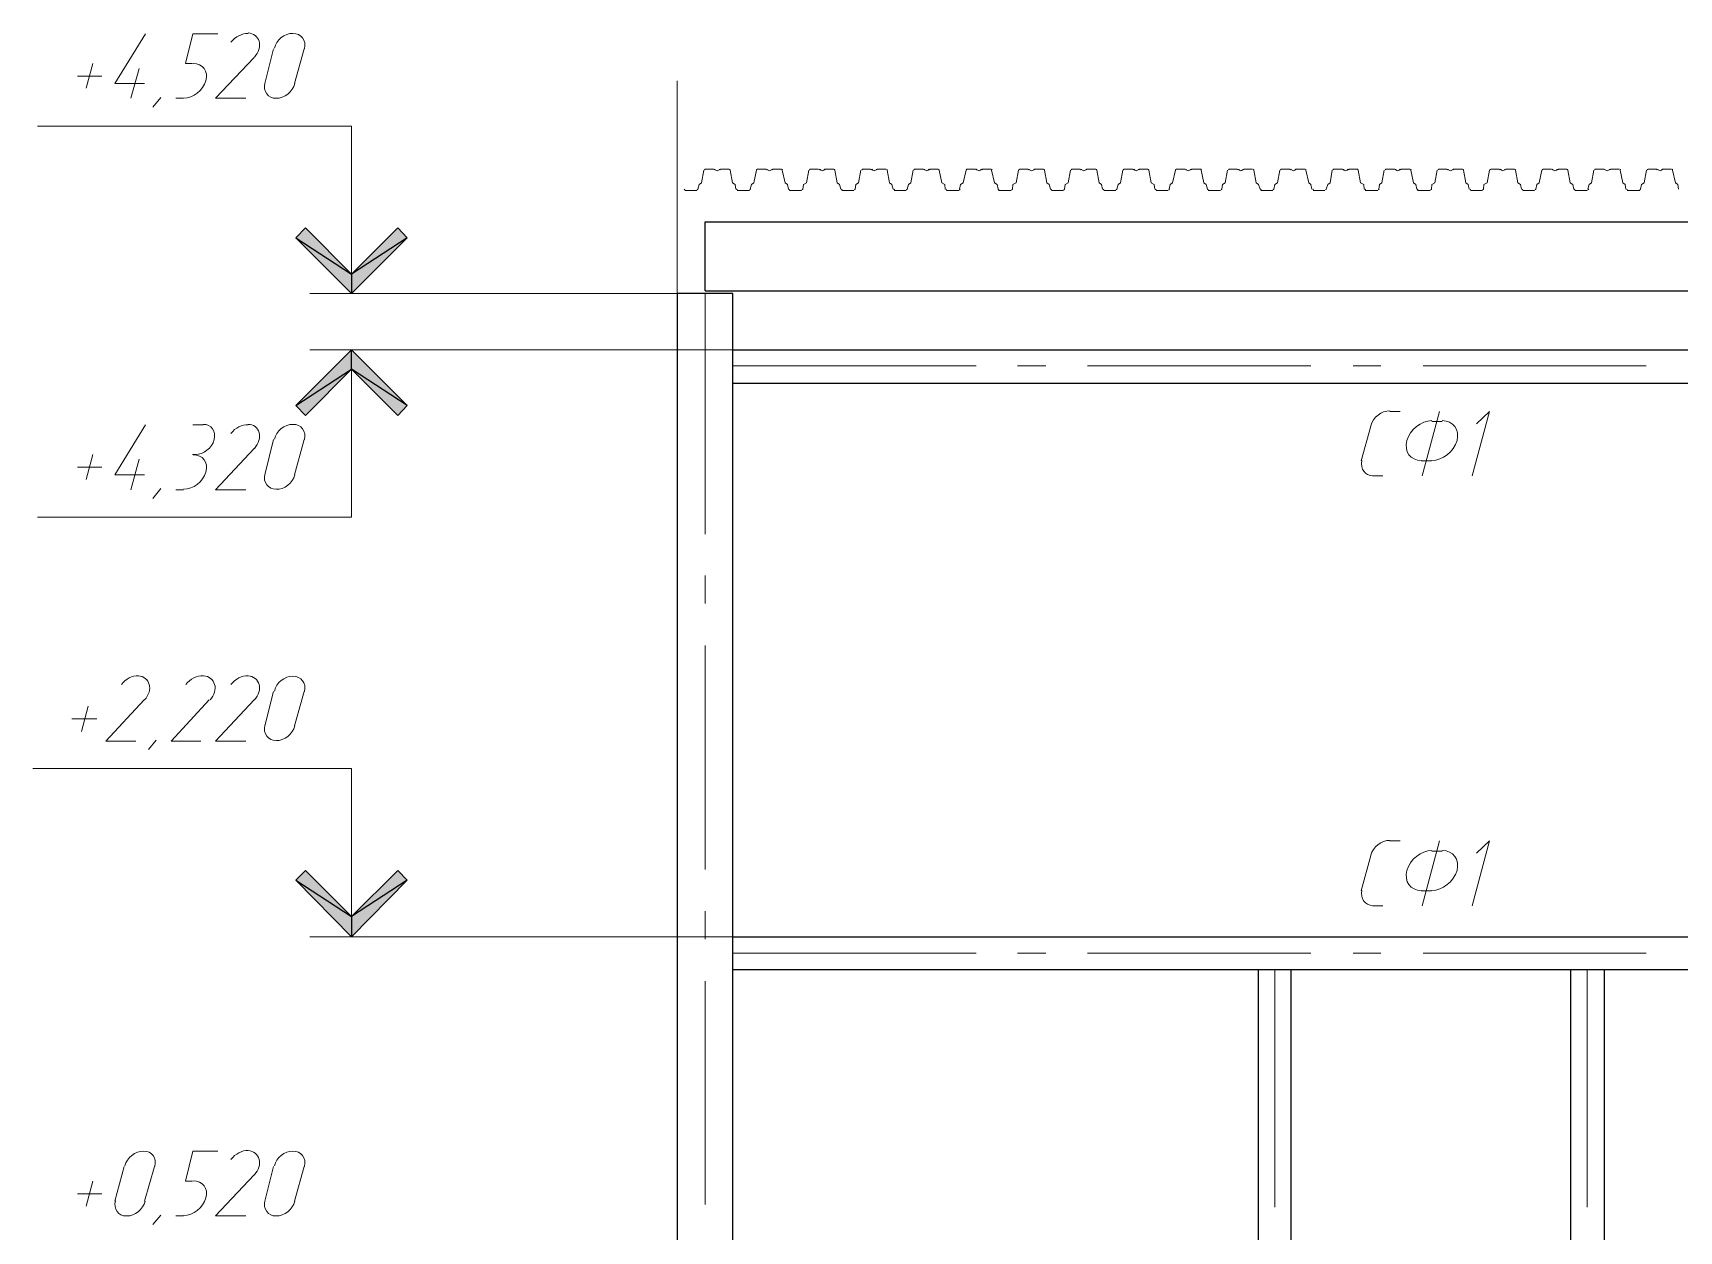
# Model space of a CAD drawing. Header units: millimetres. Extents: x -678 to 5260, y -935 to 3264.
# Drawn here: x 3194 to 3783, y 550 to 979 of the extents above; entities that cross this region are included whole.
import ezdxf

# ---------------------------------------------------------------- set-up
doc = ezdxf.new("R2010")
doc.units = ezdxf.units.MM
doc.header["$MEASUREMENT"] = 0
doc.layers.get('0').update_dxf_attribs({"linetype": 'CONTINUOUS'})

msp = doc.modelspace()

# ---------------------------------------------------------------- hatches: boundary and pattern name
at = {"true_color": 0x000007}
h = msp.add_hatch(color=7, dxfattribs=at)
h.paths.add_polyline_path([(3307.6645, 885.36961), (3287.74748, 905.28662), (3307.6645, 892.34056)])
h.paths.add_polyline_path([(3287.74748, 905.28662), (3307.6645, 892.34056), (3291.23296, 908.93807)])
h = msp.add_hatch(color=7, dxfattribs=at)
h.paths.add_polyline_path([(3307.6645, 885.36961), (3327.58151, 905.28662), (3307.6645, 892.34056)])
h.paths.add_polyline_path([(3327.58151, 905.28662), (3307.6645, 892.34056), (3324.26201, 908.93807)])
h = msp.add_hatch(color=7, dxfattribs=at)
h.paths.add_polyline_path([(3307.6645, 865.28662), (3287.74748, 845.36961), (3307.6645, 858.31567)])
h.paths.add_polyline_path([(3287.74748, 845.36961), (3307.6645, 858.31567), (3291.23296, 841.71816)])
h = msp.add_hatch(color=7, dxfattribs=at)
h.paths.add_polyline_path([(3307.6645, 865.28662), (3327.58151, 845.36961), (3307.6645, 858.31567)])
h.paths.add_polyline_path([(3327.58151, 845.36961), (3307.6645, 858.31567), (3324.26201, 841.71816)])
h = msp.add_hatch(color=7, dxfattribs=at)
h.paths.add_polyline_path([(3307.6645, 655.16214), (3287.74748, 675.4111), (3307.6645, 662.46504)])
h.paths.add_polyline_path([(3287.74748, 675.4111), (3307.6645, 662.46504), (3291.23296, 678.89658)])
h = msp.add_hatch(color=7, dxfattribs=at)
h.paths.add_polyline_path([(3307.6645, 655.16214), (3327.58151, 675.4111), (3307.6645, 662.46504)])
h.paths.add_polyline_path([(3327.58151, 675.4111), (3307.6645, 662.46504), (3324.26201, 678.89658)])

# ---------------------------------------------------------------- linework, layer by layer
at = {"color": 7, "linetype": 'Continuous', "lineweight": 9, "true_color": 0x000007}
for points in [[(3233.6396, 960.55633), (3223.01719, 960.55633), (3233.97155, 978.31567)], [(3259.86367, 978.31567), (3250.90101, 978.31567), (3248.24541, 967.69326), (3250.73503, 967.69326)], [(3279.78068, 973.00446), (3276.62715, 960.55633), (3276.62715, 960.55633)], [(3287.24956, 960.55633), (3290.73503, 973.00446), (3290.73503, 973.00446)], [(3212.72674, 958.89658), (3215.05039, 967.69326), (3215.05039, 967.69326)], [(3269.82217, 955.24513), (3259.03379, 955.24513), (3272.80972, 969.85094)], [(3209.57321, 963.21193), (3218.36989, 963.21193), (3218.36989, 963.21193)], [(3228.66035, 955.24513), (3231.6479, 965.86753), (3231.6479, 965.86753)], [(3424.34499, 961.55218), (3424.34499, 802.38206), (3424.34499, 802.38206)], [(3239.44873, 955.57708), (3236.62715, 952.0916), (3236.62715, 952.0916)], [(3247.58151, 955.24513), (3244.75993, 955.24513), (3244.75993, 955.24513)], [(3307.6645, 945.28662), (3195.29935, 945.28662), (3195.29935, 945.28662)], [(3307.6645, 885.36961), (3307.6645, 945.28662), (3307.6645, 945.28662)], [(3433.80557, 929.51899), (3432.9757, 925.03766), (3432.14582, 924.37376)], [(3434.3035, 929.85094), (3437.45703, 929.85094), (3437.45703, 929.85094)], [(3439.78068, 929.85094), (3442.76823, 929.85094), (3442.76823, 929.85094)], [(3443.26615, 929.51899), (3444.09603, 925.03766), (3445.09188, 924.37376)], [(3452.72674, 929.51899), (3451.73089, 925.03766), (3450.90101, 924.37376)], [(3452.89271, 929.85094), (3456.21221, 929.85094), (3456.21221, 929.85094)], [(3458.53586, 929.85094), (3461.68939, 929.85094), (3461.68939, 929.85094)], [(3461.85537, 929.51899), (3463.01719, 925.03766), (3463.84707, 924.37376)], [(3471.48192, 929.51899), (3470.65205, 925.03766), (3469.49022, 924.37376)], [(3471.81387, 929.85094), (3474.80142, 929.85094), (3474.80142, 929.85094)], [(3477.12508, 929.85094), (3480.44458, 929.85094), (3480.44458, 929.85094)], [(3480.77653, 929.51899), (3481.6064, 925.03766), (3482.43628, 924.37376)], [(3490.07113, 929.51899), (3489.24126, 925.03766), (3488.24541, 924.37376)], [(3490.56906, 929.85094), (3493.55661, 929.85094), (3493.55661, 929.85094)], [(3495.88026, 929.85094), (3499.03379, 929.85094), (3499.03379, 929.85094)], [(3499.53172, 929.51899), (3500.36159, 925.03766), (3501.19147, 924.37376)], [(3508.82632, 929.51899), (3507.99645, 925.03766), (3507.16657, 924.37376)], [(3509.32425, 929.85094), (3512.47777, 929.85094), (3512.47777, 929.85094)], [(3514.80142, 929.85094), (3517.78898, 929.85094), (3517.78898, 929.85094)], [(3518.12093, 929.51899), (3519.11678, 925.03766), (3520.11263, 924.37376)], [(3527.74748, 929.51899), (3526.75163, 925.03766), (3525.75578, 924.37376)], [(3527.91346, 929.85094), (3531.06698, 929.85094), (3531.06698, 929.85094)], [(3533.55661, 929.85094), (3536.71014, 929.85094), (3536.71014, 929.85094)], [(3536.87611, 929.51899), (3537.87196, 925.03766), (3538.86781, 924.37376)], [(3546.50267, 929.51899), (3545.67279, 925.03766), (3544.51097, 924.37376)], [(3546.83462, 929.85094), (3549.82217, 929.85094), (3549.82217, 929.85094)], [(3552.14582, 929.85094), (3555.29935, 929.85094), (3555.29935, 929.85094)], [(3555.79728, 929.51899), (3556.62715, 925.03766), (3557.45703, 924.37376)], [(3565.09188, 929.51899), (3564.26201, 925.03766), (3563.26615, 924.37376)], [(3565.58981, 929.85094), (3568.57736, 929.85094), (3568.57736, 929.85094)], [(3570.90101, 929.85094), (3574.05454, 929.85094), (3574.05454, 929.85094)], [(3574.55246, 929.51899), (3575.38234, 925.03766), (3576.21221, 924.37376)], [(3583.84707, 929.51899), (3583.01719, 925.03766), (3582.18732, 924.37376)], [(3584.17902, 929.85094), (3587.49852, 929.85094), (3587.49852, 929.85094)], [(3589.82217, 929.85094), (3592.80972, 929.85094), (3592.80972, 929.85094)], [(3593.14167, 929.51899), (3593.97155, 925.03766), (3595.13337, 924.37376)], [(3602.76823, 929.51899), (3601.6064, 925.03766), (3600.77653, 924.37376)], [(3602.9342, 929.85094), (3606.08773, 929.85094), (3606.08773, 929.85094)], [(3608.41138, 929.85094), (3611.73089, 929.85094), (3611.73089, 929.85094)], [(3611.89686, 929.51899), (3612.89271, 925.03766), (3613.72259, 924.37376)], [(3621.35744, 929.51899), (3620.52757, 925.03766), (3619.53172, 924.37376)], [(3621.85537, 929.85094), (3624.84292, 929.85094), (3624.84292, 929.85094)], [(3627.16657, 929.85094), (3630.3201, 929.85094), (3630.3201, 929.85094)], [(3630.81802, 929.51899), (3631.6479, 925.03766), (3632.47777, 924.37376)], [(3640.11263, 929.51899), (3639.28275, 925.03766), (3638.2869, 924.37376)], [(3640.61055, 929.85094), (3643.59811, 929.85094), (3643.59811, 929.85094)], [(3645.92176, 929.85094), (3649.07528, 929.85094), (3649.07528, 929.85094)], [(3649.40723, 929.51899), (3650.40308, 925.03766), (3651.23296, 924.37376)], [(3658.86781, 929.51899), (3658.03794, 925.03766), (3657.20806, 924.37376)], [(3659.19976, 929.85094), (3662.51927, 929.85094), (3662.51927, 929.85094)], [(3664.84292, 929.85094), (3667.83047, 929.85094), (3667.83047, 929.85094)], [(3668.16242, 929.51899), (3668.9923, 925.03766), (3670.15412, 924.37376)], [(3677.45703, 929.51899), (3676.62715, 925.03766), (3675.79728, 924.37376)], [(3677.95495, 929.85094), (3681.10848, 929.85094), (3681.10848, 929.85094)], [(3683.43213, 929.85094), (3686.58566, 929.85094), (3686.58566, 929.85094)], [(3686.91761, 929.51899), (3687.91346, 925.03766), (3688.74333, 924.37376)], [(3696.37819, 929.51899), (3695.54831, 925.03766), (3694.55246, 924.37376)], [(3696.87611, 929.85094), (3699.86367, 929.85094), (3699.86367, 929.85094)], [(3702.18732, 929.85094), (3705.34084, 929.85094), (3705.34084, 929.85094)], [(3705.83877, 929.51899), (3706.66864, 925.03766), (3707.49852, 924.37376)], [(3715.13337, 929.51899), (3714.3035, 925.03766), (3713.14167, 924.37376)], [(3715.6313, 929.85094), (3718.45288, 929.85094), (3718.45288, 929.85094)], [(3720.9425, 929.85094), (3724.09603, 929.85094), (3724.09603, 929.85094)], [(3724.42798, 929.51899), (3725.25786, 925.03766), (3726.25371, 924.37376)], [(3733.88856, 929.51899), (3732.89271, 925.03766), (3732.06284, 924.37376)], [(3734.22051, 929.85094), (3737.37404, 929.85094), (3737.37404, 929.85094)], [(3739.69769, 929.85094), (3742.68524, 929.85094), (3742.68524, 929.85094)], [(3743.18317, 929.51899), (3744.01304, 925.03766), (3745.00889, 924.37376)], [(3752.47777, 929.51899), (3751.6479, 925.03766), (3750.81802, 924.37376)], [(3752.9757, 929.85094), (3756.12923, 929.85094), (3756.12923, 929.85094)], [(3758.45288, 929.85094), (3761.6064, 929.85094), (3761.6064, 929.85094)], [(3761.93835, 929.51899), (3762.9342, 925.03766), (3763.76408, 924.37376)], [(3771.39893, 929.51899), (3770.56906, 925.03766), (3769.57321, 924.37376)], [(3771.89686, 929.85094), (3774.88441, 929.85094), (3774.88441, 929.85094)], [(3777.20806, 929.85094), (3780.36159, 929.85094), (3780.36159, 929.85094)], [(3780.69354, 929.51899), (3781.68939, 925.03766), (3782.51927, 924.37376)], [(3431.31595, 922.21608), (3427.00059, 922.21608), (3427.00059, 922.21608)], [(3432.14582, 924.37376), (3431.6479, 922.71401), (3431.6479, 922.71401)], [(3445.09188, 924.37376), (3445.25786, 922.71401), (3445.25786, 922.71401)], [(3445.75578, 922.21608), (3450.23711, 922.21608), (3450.23711, 922.21608)], [(3450.90101, 924.37376), (3450.40308, 922.71401), (3450.40308, 922.71401)], [(3463.84707, 924.37376), (3464.17902, 922.71401), (3464.17902, 922.71401)], [(3464.51097, 922.21608), (3468.82632, 922.21608), (3468.82632, 922.21608)], [(3469.49022, 924.37376), (3469.32425, 922.71401), (3469.32425, 922.71401)], [(3482.43628, 924.37376), (3482.9342, 922.71401), (3482.9342, 922.71401)], [(3483.26615, 922.21608), (3487.58151, 922.21608), (3487.58151, 922.21608)], [(3488.24541, 924.37376), (3488.07943, 922.71401), (3488.07943, 922.71401)], [(3501.19147, 924.37376), (3501.68939, 922.71401), (3501.68939, 922.71401)], [(3502.02134, 922.21608), (3506.33669, 922.21608), (3506.33669, 922.21608)], [(3507.16657, 924.37376), (3506.66864, 922.71401), (3506.66864, 922.71401)], [(3520.11263, 924.37376), (3520.2786, 922.71401), (3520.2786, 922.71401)], [(3520.77653, 922.21608), (3525.25786, 922.21608), (3525.25786, 922.21608)], [(3525.75578, 924.37376), (3525.42383, 922.71401), (3525.42383, 922.71401)], [(3538.86781, 924.37376), (3539.19976, 922.71401), (3539.19976, 922.71401)], [(3539.36574, 922.21608), (3543.84707, 922.21608), (3543.84707, 922.21608)], [(3544.51097, 924.37376), (3544.34499, 922.71401), (3544.34499, 922.71401)], [(3557.45703, 924.37376), (3557.95495, 922.71401), (3557.95495, 922.71401)], [(3558.2869, 922.21608), (3562.60225, 922.21608), (3562.60225, 922.21608)], [(3563.26615, 924.37376), (3562.9342, 922.71401), (3562.9342, 922.71401)], [(3576.21221, 924.37376), (3576.54416, 922.71401), (3576.54416, 922.71401)], [(3577.04209, 922.21608), (3581.35744, 922.21608), (3581.35744, 922.21608)], [(3582.18732, 924.37376), (3581.68939, 922.71401), (3581.68939, 922.71401)], [(3595.13337, 924.37376), (3595.29935, 922.71401), (3595.29935, 922.71401)], [(3595.79728, 922.21608), (3600.11263, 922.21608), (3600.11263, 922.21608)], [(3600.77653, 924.37376), (3600.44458, 922.71401), (3600.44458, 922.71401)], [(3613.72259, 924.37376), (3614.22051, 922.71401), (3614.22051, 922.71401)], [(3614.38649, 922.21608), (3618.86781, 922.21608), (3618.86781, 922.21608)], [(3619.53172, 924.37376), (3619.36574, 922.71401), (3619.36574, 922.71401)], [(3632.47777, 924.37376), (3632.9757, 922.71401), (3632.9757, 922.71401)], [(3633.30765, 922.21608), (3637.623, 922.21608), (3637.623, 922.21608)], [(3638.2869, 924.37376), (3637.95495, 922.71401), (3637.95495, 922.71401)], [(3651.23296, 924.37376), (3651.56491, 922.71401), (3651.56491, 922.71401)], [(3652.06284, 922.21608), (3656.21221, 922.21608), (3656.21221, 922.21608)], [(3657.20806, 924.37376), (3656.71014, 922.71401), (3656.71014, 922.71401)], [(3670.15412, 924.37376), (3670.3201, 922.71401), (3670.3201, 922.71401)], [(3670.65205, 922.21608), (3675.13337, 922.21608), (3675.13337, 922.21608)], [(3675.79728, 924.37376), (3675.46533, 922.71401), (3675.46533, 922.71401)], [(3688.74333, 924.37376), (3689.07528, 922.71401), (3689.07528, 922.71401)], [(3689.40723, 922.21608), (3693.88856, 922.21608), (3693.88856, 922.21608)], [(3694.55246, 924.37376), (3694.38649, 922.71401), (3694.38649, 922.71401)], [(3707.49852, 924.37376), (3707.83047, 922.71401), (3707.83047, 922.71401)], [(3708.3284, 922.21608), (3712.64375, 922.21608), (3712.64375, 922.21608)], [(3713.14167, 924.37376), (3712.9757, 922.71401), (3712.9757, 922.71401)], [(3726.25371, 924.37376), (3726.58566, 922.71401), (3726.58566, 922.71401)], [(3727.08358, 922.21608), (3731.23296, 922.21608), (3731.23296, 922.21608)], [(3732.06284, 924.37376), (3731.73089, 922.71401), (3731.73089, 922.71401)], [(3745.00889, 924.37376), (3745.34084, 922.71401), (3745.34084, 922.71401)], [(3745.67279, 922.21608), (3750.15412, 922.21608), (3750.15412, 922.21608)], [(3750.81802, 924.37376), (3750.3201, 922.71401), (3750.3201, 922.71401)], [(3763.76408, 924.37376), (3763.93006, 922.71401), (3763.93006, 922.71401)], [(3764.42798, 922.21608), (3768.90931, 922.21608), (3768.90931, 922.21608)], [(3769.57321, 924.37376), (3769.24126, 922.71401), (3769.24126, 922.71401)], [(3782.51927, 924.37376), (3782.85122, 922.71401), (3782.85122, 922.71401)], [(3424.34499, 885.36961), (3292.72674, 885.36961), (3292.72674, 885.36961)], [(3434.3035, 799.22853), (3434.3035, 885.36961), (3434.3035, 885.36961)], [(3444.26201, 865.28662), (3292.72674, 865.28662), (3292.72674, 865.28662)], [(3307.6645, 865.28662), (3307.6645, 805.36961), (3307.6645, 805.36961)], [(3444.26201, 859.47749), (3531.39893, 859.47749), (3531.39893, 859.47749)], [(3546.17072, 859.47749), (3556.2952, 859.47749), (3556.2952, 859.47749)], [(3571.23296, 859.47749), (3651.23296, 859.47749), (3651.23296, 859.47749)], [(3666.33669, 859.47749), (3676.2952, 859.47749), (3676.2952, 859.47749)], [(3691.39893, 859.47749), (3771.23296, 859.47749), (3771.23296, 859.47749)], [(3679.44873, 843.21193), (3683.10018, 843.21193), (3683.10018, 843.21193)], [(3691.06698, 820.14139), (3697.20806, 843.21193), (3697.20806, 843.21193)], [(3710.48607, 838.7306), (3715.13337, 843.21193), (3708.9923, 820.14139)], [(3233.6396, 820.47334), (3223.01719, 820.47334), (3233.97155, 838.39865)], [(3254.55246, 838.39865), (3250.90101, 838.39865), (3250.90101, 838.39865)], [(3669.15827, 825.4526), (3672.64375, 837.90073), (3672.64375, 837.90073)], [(3698.20391, 839.56048), (3694.55246, 839.56048), (3694.55246, 839.56048)], [(3279.78068, 833.08745), (3276.62715, 820.47334), (3276.62715, 820.47334)], [(3287.24956, 820.47334), (3290.73503, 833.08745), (3290.73503, 833.08745)], [(3212.72674, 818.81359), (3215.05039, 827.77625), (3215.05039, 827.77625)], [(3228.66035, 815.16214), (3231.6479, 826.1165), (3231.6479, 826.1165)], [(3251.73089, 827.77625), (3250.73503, 827.77625), (3250.73503, 827.77625)], [(3269.82217, 815.16214), (3259.03379, 815.16214), (3272.80972, 829.93392)], [(3690.73503, 825.4526), (3694.38649, 825.4526), (3694.38649, 825.4526)], [(3209.57321, 823.29492), (3218.36989, 823.29492), (3218.36989, 823.29492)], [(3673.30765, 820.14139), (3676.9591, 820.14139), (3676.9591, 820.14139)], [(3239.44873, 815.66006), (3236.62715, 812.00861), (3236.62715, 812.00861)], [(3247.58151, 815.16214), (3244.75993, 815.16214), (3244.75993, 815.16214)], [(3307.6645, 805.36961), (3195.29935, 805.36961), (3195.29935, 805.36961)], [(3424.34499, 787.61027), (3424.34499, 777.65177), (3424.34499, 777.65177)], [(3434.3035, 774.49824), (3434.3035, 784.45675), (3434.3035, 784.45675)], [(3424.34499, 762.54803), (3424.34499, 562.54803), (3424.34499, 562.54803)], [(3434.3035, 679.22853), (3434.3035, 759.3945), (3434.3035, 759.3945)], [(3279.78068, 742.96297), (3276.62715, 730.68081), (3276.62715, 730.68081)], [(3287.24956, 730.68081), (3290.73503, 742.96297), (3290.73503, 742.96297)], [(3211.06698, 728.68911), (3213.39064, 737.65177), (3213.39064, 737.65177)], [(3230.48607, 725.20363), (3219.69769, 725.20363), (3233.47362, 739.97542)], [(3253.72259, 725.20363), (3243.10018, 725.20363), (3256.71014, 739.97542)], [(3269.82217, 725.20363), (3259.03379, 725.20363), (3272.80972, 739.97542)], [(3207.58151, 733.17044), (3216.54416, 733.17044), (3216.54416, 733.17044)], [(3237.78898, 725.53558), (3234.9674, 722.21608), (3234.9674, 722.21608)], [(3307.6645, 715.4111), (3193.6396, 715.4111), (3193.6396, 715.4111)], [(3307.6645, 655.16214), (3307.6645, 715.4111), (3307.6645, 715.4111)], [(3669.15827, 671.59367), (3672.64375, 684.20778), (3672.64375, 684.20778)], [(3679.44873, 689.51899), (3683.10018, 689.51899), (3683.10018, 689.51899)], [(3691.06698, 666.28247), (3697.20806, 689.51899), (3697.20806, 689.51899)], [(3698.20391, 685.86753), (3694.55246, 685.86753), (3694.55246, 685.86753)], [(3710.48607, 685.03766), (3715.13337, 689.51899), (3708.9923, 666.28247)], [(3673.30765, 666.28247), (3676.9591, 666.28247), (3676.9591, 666.28247)], [(3690.73503, 671.59367), (3694.38649, 671.59367), (3694.38649, 671.59367)], [(3434.3035, 654.33226), (3434.3035, 664.29077), (3434.3035, 664.29077)], [(3444.26201, 655.16214), (3292.72674, 655.16214), (3292.72674, 655.16214)], [(3444.26201, 649.35301), (3531.39893, 649.35301), (3531.39893, 649.35301)], [(3546.17072, 649.35301), (3556.2952, 649.35301), (3556.2952, 649.35301)], [(3571.23296, 649.35301), (3651.23296, 649.35301), (3651.23296, 649.35301)], [(3666.33669, 649.35301), (3676.2952, 649.35301), (3676.2952, 649.35301)], [(3691.39893, 649.35301), (3771.23296, 649.35301), (3771.23296, 649.35301)], [(3638.2869, 558.39865), (3638.2869, 643.37791), (3638.2869, 643.37791)], [(3750.15412, 558.39865), (3750.15412, 643.37791), (3750.15412, 643.37791)], [(3434.3035, 559.3945), (3434.3035, 639.22853), (3434.3035, 639.22853)], [(3259.86367, 578.48164), (3250.90101, 578.48164), (3248.24541, 567.69326), (3250.73503, 567.69326)], [(3226.33669, 573.00446), (3223.01719, 560.55633), (3223.01719, 560.55633)], [(3233.6396, 560.55633), (3237.12508, 573.00446), (3237.12508, 573.00446)], [(3279.78068, 573.00446), (3276.62715, 560.55633), (3276.62715, 560.55633)], [(3287.24956, 560.55633), (3290.73503, 573.00446), (3290.73503, 573.00446)], [(3212.72674, 558.7306), (3215.05039, 567.69326), (3215.05039, 567.69326)], [(3269.82217, 555.24513), (3259.03379, 555.24513), (3272.80972, 570.01691)], [(3209.57321, 563.21193), (3218.36989, 563.21193), (3218.36989, 563.21193)], [(3239.44873, 555.57708), (3236.62715, 552.25758), (3236.62715, 552.25758)], [(3247.58151, 555.24513), (3244.75993, 555.24513), (3244.75993, 555.24513)]]:
    msp.add_lwpolyline(points, dxfattribs=at)
at = {"color": 7, "linetype": 'Continuous', "lineweight": -2, "true_color": 0x000007}
for points in [[(3287.74748, 905.28662), (3307.6645, 892.34056), (3291.23296, 908.93807)], [(3327.58151, 905.28662), (3307.6645, 892.34056), (3324.26201, 908.93807)], [(3307.6645, 885.36961), (3287.74748, 905.28662), (3307.6645, 892.34056)], [(3307.6645, 885.36961), (3327.58151, 905.28662), (3307.6645, 892.34056)], [(3307.6645, 865.28662), (3287.74748, 845.36961), (3307.6645, 858.31567)], [(3307.6645, 865.28662), (3327.58151, 845.36961), (3307.6645, 858.31567)], [(3287.74748, 845.36961), (3307.6645, 858.31567), (3291.23296, 841.71816)], [(3327.58151, 845.36961), (3307.6645, 858.31567), (3324.26201, 841.71816)], [(3287.74748, 675.4111), (3307.6645, 662.46504), (3291.23296, 678.89658)], [(3327.58151, 675.4111), (3307.6645, 662.46504), (3324.26201, 678.89658)], [(3307.6645, 655.16214), (3287.74748, 675.4111), (3307.6645, 662.46504)], [(3307.6645, 655.16214), (3327.58151, 675.4111), (3307.6645, 662.46504)]]:
    msp.add_lwpolyline(points, close=True, dxfattribs=at)
at = {"color": 7, "linetype": 'Continuous', "lineweight": 25, "true_color": 0x000007}
for points in [[(3434.3035, 886.36546), (3434.3035, 911.09575), (3906.33669, 911.09575), (3906.33669, 886.36546)], [(3434.3035, 886.36546), (3906.33669, 886.36546), (3906.33669, 886.36546)]]:
    msp.add_lwpolyline(points, dxfattribs=at)
for points in [[(3424.34499, 433.4194), (3444.26201, 433.4194), (3444.26201, 885.36961), (3424.34499, 885.36961)], [(3444.26201, 865.28662), (3898.20391, 865.28662), (3898.20391, 853.17044), (3444.26201, 853.17044)], [(3444.26201, 655.16214), (3898.20391, 655.16214), (3898.20391, 643.37791), (3444.26201, 643.37791)], [(3632.3118, 433.4194), (3644.09603, 433.4194), (3644.09603, 643.37791), (3632.3118, 643.37791)], [(3744.17902, 433.4194), (3756.2952, 433.4194), (3756.2952, 643.37791), (3744.17902, 643.37791)]]:
    msp.add_lwpolyline(points, close=True, dxfattribs=at)
at = {"color": 7, "linetype": 'Continuous', "lineweight": 9, "true_color": 0x000007}
for points in [[(3270.65205, 978.48164), (3268.49437, 978.48164), (3266.17072, 977.31982), (3264.51097, 975.32811)], [(3286.75163, 978.48164), (3283.76408, 978.64762), (3280.77653, 976.15799), (3280.11263, 973.17044)], [(3290.90101, 973.00446), (3291.56491, 975.99201), (3289.73918, 978.48164), (3286.75163, 978.48164)], [(3276.62715, 960.72231), (3275.96325, 957.73475), (3277.78898, 955.24513), (3280.77653, 955.24513)], [(3280.77653, 955.24513), (3283.59811, 955.24513), (3286.75163, 957.56878), (3287.41553, 960.55633)], [(3434.3035, 929.85094), (3434.3035, 929.85094), (3434.13752, 929.85094), (3434.13752, 929.68496)], [(3437.78898, 929.68496), (3437.78898, 929.85094), (3437.623, 929.85094), (3437.623, 929.85094)], [(3439.94665, 929.85094), (3439.78068, 929.85094), (3439.6147, 929.85094), (3439.6147, 929.68496)], [(3443.26615, 929.68496), (3443.10018, 929.85094), (3443.10018, 929.85094), (3442.9342, 929.85094)], [(3453.05869, 929.85094), (3452.89271, 929.85094), (3452.72674, 929.85094), (3452.72674, 929.68496)], [(3456.54416, 929.68496), (3456.54416, 929.85094), (3456.37819, 929.85094), (3456.21221, 929.85094)], [(3458.53586, 929.85094), (3458.53586, 929.85094), (3458.36989, 929.85094), (3458.36989, 929.68496)], [(3462.02134, 929.68496), (3462.02134, 929.85094), (3461.85537, 929.85094), (3461.85537, 929.85094)], [(3471.97985, 929.85094), (3471.81387, 929.85094), (3471.6479, 929.85094), (3471.6479, 929.68496)], [(3475.29935, 929.68496), (3475.13337, 929.85094), (3475.13337, 929.85094), (3474.9674, 929.85094)], [(3477.29105, 929.85094), (3477.12508, 929.85094), (3477.12508, 929.85094), (3476.9591, 929.68496)], [(3480.77653, 929.68496), (3480.77653, 929.85094), (3480.61055, 929.85094), (3480.44458, 929.85094)], [(3490.73503, 929.85094), (3490.56906, 929.85094), (3490.40308, 929.85094), (3490.40308, 929.68496)], [(3493.88856, 929.68496), (3493.88856, 929.85094), (3493.72259, 929.85094), (3493.72259, 929.85094)], [(3496.04624, 929.85094), (3495.88026, 929.85094), (3495.71429, 929.85094), (3495.71429, 929.68496)], [(3499.53172, 929.68496), (3499.53172, 929.85094), (3499.36574, 929.85094), (3499.19976, 929.85094)], [(3509.32425, 929.85094), (3509.15827, 929.85094), (3509.15827, 929.85094), (3508.9923, 929.68496)], [(3512.80972, 929.68496), (3512.80972, 929.85094), (3512.64375, 929.85094), (3512.47777, 929.85094)], [(3514.9674, 929.85094), (3514.80142, 929.85094), (3514.63545, 929.85094), (3514.63545, 929.68496)], [(3518.12093, 929.68496), (3518.12093, 929.85094), (3517.95495, 929.85094), (3517.78898, 929.85094)], [(3528.07943, 929.85094), (3527.91346, 929.85094), (3527.74748, 929.85094), (3527.74748, 929.68496)], [(3531.56491, 929.68496), (3531.39893, 929.85094), (3531.39893, 929.85094), (3531.23296, 929.85094)], [(3533.55661, 929.85094), (3533.55661, 929.85094), (3533.39064, 929.85094), (3533.39064, 929.68496)], [(3537.04209, 929.68496), (3537.04209, 929.85094), (3536.87611, 929.85094), (3536.71014, 929.85094)], [(3547.00059, 929.85094), (3546.83462, 929.85094), (3546.66864, 929.85094), (3546.66864, 929.68496)], [(3550.15412, 929.68496), (3550.15412, 929.85094), (3549.98815, 929.85094), (3549.98815, 929.85094)], [(3552.3118, 929.85094), (3552.14582, 929.85094), (3551.97985, 929.85094), (3551.97985, 929.68496)], [(3555.79728, 929.68496), (3555.79728, 929.85094), (3555.6313, 929.85094), (3555.46533, 929.85094)], [(3565.58981, 929.85094), (3565.58981, 929.85094), (3565.42383, 929.85094), (3565.42383, 929.68496)], [(3568.90931, 929.68496), (3568.90931, 929.85094), (3568.74333, 929.85094), (3568.57736, 929.85094)], [(3570.90101, 929.85094), (3570.90101, 929.85094), (3570.73503, 929.85094), (3570.73503, 929.68496)], [(3574.55246, 929.68496), (3574.38649, 929.85094), (3574.38649, 929.85094), (3574.22051, 929.85094)], [(3584.34499, 929.85094), (3584.17902, 929.85094), (3584.01304, 929.85094), (3584.01304, 929.68496)], [(3587.83047, 929.68496), (3587.83047, 929.85094), (3587.6645, 929.85094), (3587.49852, 929.85094)], [(3589.82217, 929.85094), (3589.82217, 929.85094), (3589.6562, 929.85094), (3589.6562, 929.68496)], [(3593.14167, 929.68496), (3593.14167, 929.85094), (3592.9757, 929.85094), (3592.80972, 929.85094)], [(3603.10018, 929.85094), (3602.9342, 929.85094), (3602.76823, 929.85094), (3602.76823, 929.68496)], [(3606.58566, 929.68496), (3606.41968, 929.85094), (3606.41968, 929.85094), (3606.25371, 929.85094)], [(3608.57736, 929.85094), (3608.41138, 929.85094), (3608.41138, 929.85094), (3608.24541, 929.68496)], [(3612.06284, 929.68496), (3612.06284, 929.85094), (3611.89686, 929.85094), (3611.73089, 929.85094)], [(3622.02134, 929.85094), (3621.85537, 929.85094), (3621.68939, 929.85094), (3621.68939, 929.68496)], [(3625.17487, 929.68496), (3625.17487, 929.85094), (3625.00889, 929.85094), (3625.00889, 929.85094)], [(3627.33254, 929.85094), (3627.16657, 929.85094), (3627.00059, 929.85094), (3627.00059, 929.68496)], [(3630.81802, 929.68496), (3630.81802, 929.85094), (3630.65205, 929.85094), (3630.48607, 929.85094)], [(3640.61055, 929.85094), (3640.44458, 929.85094), (3640.44458, 929.85094), (3640.2786, 929.68496)], [(3643.93006, 929.68496), (3643.93006, 929.85094), (3643.76408, 929.85094), (3643.59811, 929.85094)], [(3645.92176, 929.85094), (3645.92176, 929.85094), (3645.75578, 929.85094), (3645.75578, 929.68496)], [(3649.40723, 929.68496), (3649.40723, 929.85094), (3649.24126, 929.85094), (3649.24126, 929.85094)], [(3659.36574, 929.85094), (3659.19976, 929.85094), (3659.03379, 929.85094), (3659.03379, 929.68496)], [(3662.85122, 929.68496), (3662.85122, 929.85094), (3662.68524, 929.85094), (3662.51927, 929.85094)], [(3664.84292, 929.85094), (3664.84292, 929.85094), (3664.67694, 929.85094), (3664.67694, 929.68496)], [(3668.16242, 929.68496), (3668.16242, 929.85094), (3667.99645, 929.85094), (3667.83047, 929.85094)], [(3678.12093, 929.85094), (3677.95495, 929.85094), (3677.78898, 929.85094), (3677.78898, 929.68496)], [(3681.6064, 929.68496), (3681.44043, 929.85094), (3681.44043, 929.85094), (3681.27445, 929.85094)], [(3683.59811, 929.85094), (3683.43213, 929.85094), (3683.43213, 929.85094), (3683.26615, 929.68496)], [(3687.08358, 929.68496), (3687.08358, 929.85094), (3686.91761, 929.85094), (3686.75163, 929.85094)], [(3697.04209, 929.85094), (3696.87611, 929.85094), (3696.71014, 929.85094), (3696.71014, 929.68496)], [(3700.19562, 929.68496), (3700.19562, 929.85094), (3700.02964, 929.85094), (3699.86367, 929.85094)], [(3702.35329, 929.85094), (3702.18732, 929.85094), (3702.02134, 929.85094), (3702.02134, 929.68496)], [(3705.83877, 929.68496), (3705.67279, 929.85094), (3705.67279, 929.85094), (3705.50682, 929.85094)], [(3715.6313, 929.85094), (3715.46533, 929.85094), (3715.29935, 929.85094), (3715.29935, 929.68496)], [(3718.9508, 929.68496), (3718.78483, 929.85094), (3718.78483, 929.85094), (3718.61885, 929.85094)], [(3720.9425, 929.85094), (3720.77653, 929.85094), (3720.77653, 929.85094), (3720.61055, 929.68496)], [(3724.42798, 929.68496), (3724.42798, 929.85094), (3724.26201, 929.85094), (3724.09603, 929.85094)], [(3734.38649, 929.85094), (3734.22051, 929.85094), (3734.05454, 929.85094), (3734.05454, 929.68496)], [(3737.87196, 929.68496), (3737.70599, 929.85094), (3737.70599, 929.85094), (3737.54001, 929.85094)], [(3739.86367, 929.85094), (3739.69769, 929.85094), (3739.69769, 929.85094), (3739.53172, 929.68496)], [(3743.18317, 929.68496), (3743.18317, 929.85094), (3743.01719, 929.85094), (3742.85122, 929.85094)], [(3752.9757, 929.85094), (3752.9757, 929.85094), (3752.80972, 929.85094), (3752.80972, 929.68496)], [(3756.46118, 929.68496), (3756.46118, 929.85094), (3756.2952, 929.85094), (3756.2952, 929.85094)], [(3758.61885, 929.85094), (3758.45288, 929.85094), (3758.2869, 929.85094), (3758.2869, 929.68496)], [(3762.10433, 929.68496), (3762.10433, 929.85094), (3761.93835, 929.85094), (3761.77238, 929.85094)], [(3771.89686, 929.85094), (3771.73089, 929.85094), (3771.73089, 929.85094), (3771.56491, 929.68496)], [(3775.21636, 929.68496), (3775.21636, 929.85094), (3775.05039, 929.85094), (3774.88441, 929.85094)], [(3777.20806, 929.85094), (3777.20806, 929.85094), (3777.04209, 929.85094), (3777.04209, 929.68496)], [(3780.69354, 929.68496), (3780.69354, 929.85094), (3780.52757, 929.85094), (3780.52757, 929.85094)], [(3426.83462, 922.71401), (3426.83462, 922.54803), (3427.00059, 922.54803), (3427.16657, 922.54803)], [(3431.48192, 922.54803), (3431.48192, 922.54803), (3431.6479, 922.54803), (3431.6479, 922.71401)], [(3445.58981, 922.71401), (3445.58981, 922.54803), (3445.75578, 922.54803), (3445.92176, 922.54803)], [(3450.23711, 922.54803), (3450.40308, 922.54803), (3450.56906, 922.54803), (3450.56906, 922.71401)], [(3464.17902, 922.71401), (3464.34499, 922.54803), (3464.34499, 922.54803), (3464.51097, 922.54803)], [(3468.9923, 922.54803), (3469.15827, 922.54803), (3469.32425, 922.54803), (3469.32425, 922.71401)], [(3483.10018, 922.71401), (3483.10018, 922.54803), (3483.26615, 922.54803), (3483.43213, 922.54803)], [(3487.74748, 922.54803), (3487.91346, 922.54803), (3487.91346, 922.54803), (3488.07943, 922.71401)], [(3501.85537, 922.71401), (3501.85537, 922.54803), (3502.02134, 922.54803), (3502.18732, 922.54803)], [(3506.33669, 922.54803), (3506.50267, 922.54803), (3506.66864, 922.54803), (3506.66864, 922.71401)], [(3520.61055, 922.71401), (3520.61055, 922.54803), (3520.61055, 922.54803), (3520.77653, 922.54803)], [(3525.25786, 922.54803), (3525.42383, 922.54803), (3525.58981, 922.54803), (3525.58981, 922.71401)], [(3539.19976, 922.71401), (3539.19976, 922.54803), (3539.36574, 922.54803), (3539.53172, 922.54803)], [(3544.01304, 922.54803), (3544.17902, 922.54803), (3544.34499, 922.54803), (3544.34499, 922.71401)], [(3558.12093, 922.71401), (3558.12093, 922.54803), (3558.2869, 922.54803), (3558.45288, 922.54803)], [(3562.76823, 922.54803), (3562.76823, 922.54803), (3562.9342, 922.54803), (3562.9342, 922.71401)], [(3576.87611, 922.71401), (3576.87611, 922.54803), (3577.04209, 922.54803), (3577.20806, 922.54803)], [(3581.35744, 922.54803), (3581.52342, 922.54803), (3581.68939, 922.54803), (3581.68939, 922.71401)], [(3595.46533, 922.71401), (3595.6313, 922.54803), (3595.6313, 922.54803), (3595.79728, 922.54803)], [(3600.2786, 922.54803), (3600.44458, 922.54803), (3600.61055, 922.54803), (3600.61055, 922.71401)], [(3614.22051, 922.71401), (3614.22051, 922.54803), (3614.38649, 922.54803), (3614.55246, 922.54803)], [(3619.03379, 922.54803), (3619.19976, 922.54803), (3619.19976, 922.54803), (3619.36574, 922.71401)], [(3633.14167, 922.71401), (3633.14167, 922.54803), (3633.30765, 922.54803), (3633.47362, 922.54803)], [(3637.623, 922.54803), (3637.78898, 922.54803), (3637.95495, 922.54803), (3637.95495, 922.71401)], [(3651.89686, 922.71401), (3651.89686, 922.54803), (3652.06284, 922.54803), (3652.06284, 922.54803)], [(3656.37819, 922.54803), (3656.54416, 922.54803), (3656.71014, 922.54803), (3656.71014, 922.71401)], [(3670.48607, 922.71401), (3670.48607, 922.54803), (3670.65205, 922.54803), (3670.81802, 922.54803)], [(3675.29935, 922.54803), (3675.46533, 922.54803), (3675.6313, 922.54803), (3675.6313, 922.71401)], [(3689.24126, 922.71401), (3689.24126, 922.54803), (3689.40723, 922.54803), (3689.57321, 922.54803)], [(3694.05454, 922.54803), (3694.22051, 922.54803), (3694.22051, 922.54803), (3694.38649, 922.71401)], [(3708.16242, 922.71401), (3708.16242, 922.54803), (3708.3284, 922.54803), (3708.49437, 922.54803)], [(3712.64375, 922.54803), (3712.80972, 922.54803), (3712.9757, 922.54803), (3712.9757, 922.71401)], [(3726.75163, 922.71401), (3726.91761, 922.54803), (3726.91761, 922.54803), (3727.08358, 922.54803)], [(3731.39893, 922.54803), (3731.56491, 922.54803), (3731.73089, 922.54803), (3731.73089, 922.71401)], [(3745.50682, 922.71401), (3745.50682, 922.54803), (3745.67279, 922.54803), (3745.83877, 922.54803)], [(3750.3201, 922.54803), (3750.48607, 922.54803), (3750.65205, 922.54803), (3750.65205, 922.71401)], [(3764.26201, 922.71401), (3764.26201, 922.54803), (3764.42798, 922.54803), (3764.59396, 922.54803)], [(3768.90931, 922.54803), (3769.07528, 922.54803), (3769.24126, 922.54803), (3769.24126, 922.71401)], [(3679.44873, 843.37791), (3676.46118, 843.54388), (3673.47362, 841.05426), (3672.64375, 838.0667)], [(3270.65205, 838.39865), (3268.49437, 838.56463), (3266.17072, 837.4028), (3264.51097, 835.24513)], [(3286.75163, 838.56463), (3283.76408, 838.56463), (3280.77653, 836.24098), (3280.11263, 833.25343)], [(3290.90101, 833.08745), (3291.56491, 836.075), (3289.73918, 838.56463), (3286.75163, 838.56463)], [(3669.49022, 825.61857), (3668.82632, 822.63102), (3670.48607, 820.14139), (3673.47362, 820.14139)], [(3276.62715, 820.63932), (3275.96325, 817.81774), (3277.78898, 815.32811), (3280.77653, 815.32811)], [(3280.77653, 815.32811), (3283.59811, 815.16214), (3286.75163, 817.65177), (3287.41553, 820.47334)], [(3231.48192, 748.60612), (3229.15827, 748.7721), (3226.83462, 747.4443), (3225.34084, 745.4526)], [(3254.55246, 748.60612), (3252.39479, 748.7721), (3249.90516, 747.4443), (3248.41138, 745.4526)], [(3270.65205, 748.60612), (3268.49437, 748.7721), (3266.17072, 747.4443), (3264.51097, 745.4526)], [(3286.75163, 748.44015), (3283.76408, 748.44015), (3280.77653, 746.1165), (3280.11263, 743.12894)], [(3290.90101, 742.96297), (3291.56491, 745.95052), (3289.73918, 748.44015), (3286.75163, 748.44015)], [(3276.62715, 730.84679), (3275.96325, 727.85923), (3277.78898, 725.36961), (3280.77653, 725.36961)], [(3280.77653, 725.36961), (3283.59811, 725.36961), (3286.75163, 727.69326), (3287.41553, 730.68081)], [(3679.44873, 689.68496), (3676.46118, 689.68496), (3673.47362, 687.36131), (3672.64375, 684.37376)], [(3669.49022, 671.75965), (3668.82632, 668.7721), (3670.48607, 666.44845), (3673.47362, 666.28247)], [(3233.30765, 578.48164), (3230.3201, 578.48164), (3227.33254, 576.15799), (3226.50267, 573.17044)], [(3237.29105, 573.00446), (3237.95495, 575.99201), (3236.2952, 578.48164), (3233.30765, 578.48164)], [(3270.65205, 578.64762), (3268.49437, 578.81359), (3266.17072, 577.48579), (3264.51097, 575.49409)], [(3286.75163, 578.48164), (3283.76408, 578.48164), (3280.77653, 576.15799), (3280.11263, 573.17044)], [(3290.90101, 573.00446), (3291.56491, 575.99201), (3289.73918, 578.48164), (3286.75163, 578.48164)], [(3223.18317, 560.72231), (3222.35329, 557.73475), (3224.17902, 555.24513), (3227.16657, 555.24513)], [(3227.16657, 555.24513), (3230.15412, 555.24513), (3233.14167, 557.56878), (3233.80557, 560.55633)], [(3276.62715, 560.72231), (3275.96325, 557.73475), (3277.78898, 555.24513), (3280.77653, 555.24513)], [(3280.77653, 555.24513), (3283.59811, 555.24513), (3286.75163, 557.56878), (3287.41553, 560.55633)]]:
    msp.add_open_spline(points, degree=3, dxfattribs=at)
for points in [[(3272.9757, 970.01691), (3274.46947, 971.67666), (3275.13337, 973.83434), (3274.63545, 975.66006), (3274.63545, 975.66006), (3274.13752, 977.31982), (3272.64375, 978.48164), (3270.65205, 978.64762)], [(3247.58151, 955.24513), (3251.06698, 955.24513), (3254.55246, 958.0667), (3255.54831, 961.55218), (3255.54831, 961.55218), (3256.54416, 964.87168), (3254.38649, 967.69326), (3251.06698, 967.69326)], [(3437.78898, 929.85094), (3437.95495, 929.51899), (3438.2869, 929.35301), (3438.61885, 929.35301), (3438.61885, 929.35301), (3438.9508, 929.35301), (3439.28275, 929.51899), (3439.44873, 929.85094)], [(3456.54416, 929.85094), (3456.71014, 929.51899), (3457.04209, 929.35301), (3457.37404, 929.35301), (3457.37404, 929.35301), (3457.70599, 929.35301), (3458.03794, 929.51899), (3458.20391, 929.85094)], [(3475.46533, 929.85094), (3475.6313, 929.51899), (3475.79728, 929.35301), (3476.2952, 929.35301), (3476.2952, 929.35301), (3476.62715, 929.35301), (3476.9591, 929.51899), (3477.12508, 929.85094)], [(3494.05454, 929.85094), (3494.22051, 929.51899), (3494.55246, 929.35301), (3494.88441, 929.35301), (3494.88441, 929.35301), (3495.21636, 929.35301), (3495.54831, 929.51899), (3495.71429, 929.85094)], [(3512.80972, 929.85094), (3512.9757, 929.51899), (3513.30765, 929.35301), (3513.6396, 929.35301), (3513.6396, 929.35301), (3513.97155, 929.35301), (3514.3035, 929.51899), (3514.46947, 929.85094)], [(3531.39893, 929.85094), (3531.56491, 929.51899), (3531.89686, 929.35301), (3532.39479, 929.35301), (3532.39479, 929.35301), (3532.72674, 929.35301), (3533.05869, 929.51899), (3533.22466, 929.85094)], [(3550.3201, 929.85094), (3550.48607, 929.51899), (3550.81802, 929.35301), (3551.14997, 929.35301), (3551.14997, 929.35301), (3551.6479, 929.35301), (3551.97985, 929.51899), (3552.14582, 929.85094)], [(3569.07528, 929.85094), (3569.24126, 929.51899), (3569.57321, 929.35301), (3569.90516, 929.35301), (3569.90516, 929.35301), (3570.23711, 929.35301), (3570.56906, 929.51899), (3570.73503, 929.85094)], [(3587.83047, 929.85094), (3587.99645, 929.51899), (3588.3284, 929.35301), (3588.66035, 929.35301), (3588.66035, 929.35301), (3588.9923, 929.35301), (3589.32425, 929.51899), (3589.49022, 929.85094)], [(3606.41968, 929.85094), (3606.58566, 929.51899), (3606.91761, 929.35301), (3607.24956, 929.35301), (3607.24956, 929.35301), (3607.58151, 929.35301), (3607.91346, 929.51899), (3608.07943, 929.85094)], [(3625.34084, 929.85094), (3625.50682, 929.51899), (3625.83877, 929.35301), (3626.17072, 929.35301), (3626.17072, 929.35301), (3626.50267, 929.35301), (3626.83462, 929.51899), (3627.00059, 929.85094)], [(3644.09603, 929.85094), (3644.26201, 929.51899), (3644.59396, 929.35301), (3644.92591, 929.35301), (3644.92591, 929.35301), (3645.25786, 929.35301), (3645.58981, 929.51899), (3645.75578, 929.85094)], [(3662.85122, 929.85094), (3663.01719, 929.51899), (3663.18317, 929.35301), (3663.68109, 929.35301), (3663.68109, 929.35301), (3664.01304, 929.35301), (3664.34499, 929.51899), (3664.51097, 929.85094)], [(3681.44043, 929.85094), (3681.6064, 929.51899), (3681.93835, 929.35301), (3682.2703, 929.35301), (3682.2703, 929.35301), (3682.60225, 929.35301), (3682.9342, 929.51899), (3683.10018, 929.85094)], [(3700.36159, 929.85094), (3700.52757, 929.51899), (3700.85952, 929.35301), (3701.19147, 929.35301), (3701.19147, 929.35301), (3701.52342, 929.35301), (3701.85537, 929.51899), (3702.02134, 929.85094)], [(3719.11678, 929.85094), (3719.28275, 929.51899), (3719.6147, 929.35301), (3719.94665, 929.35301), (3719.94665, 929.35301), (3720.2786, 929.35301), (3720.61055, 929.51899), (3720.77653, 929.85094)], [(3737.70599, 929.85094), (3737.87196, 929.51899), (3738.20391, 929.35301), (3738.53586, 929.35301), (3738.53586, 929.35301), (3739.03379, 929.35301), (3739.19976, 929.51899), (3739.36574, 929.85094)], [(3756.46118, 929.85094), (3756.62715, 929.51899), (3756.9591, 929.35301), (3757.29105, 929.35301), (3757.29105, 929.35301), (3757.623, 929.35301), (3757.95495, 929.51899), (3758.12093, 929.85094)], [(3775.38234, 929.85094), (3775.54831, 929.51899), (3775.88026, 929.35301), (3776.21221, 929.35301), (3776.21221, 929.35301), (3776.54416, 929.35301), (3776.87611, 929.51899), (3777.04209, 929.85094)], [(3251.73089, 827.77625), (3254.71844, 827.77625), (3257.70599, 830.0999), (3258.53586, 833.08745), (3258.53586, 833.08745), (3259.19976, 836.075), (3257.54001, 838.56463), (3254.55246, 838.56463)], [(3272.9757, 829.93392), (3274.46947, 831.75965), (3275.13337, 833.75135), (3274.63545, 835.57708), (3274.63545, 835.57708), (3274.13752, 837.4028), (3272.64375, 838.56463), (3270.65205, 838.56463)], [(3694.55246, 839.89243), (3690.73503, 839.89243), (3686.58566, 836.7389), (3685.58981, 832.7555), (3685.58981, 832.7555), (3684.42798, 828.7721), (3686.91761, 825.61857), (3690.73503, 825.61857)], [(3694.38649, 825.61857), (3698.36989, 825.61857), (3702.35329, 828.7721), (3703.51512, 832.7555), (3703.51512, 832.7555), (3704.51097, 836.7389), (3702.18732, 839.89243), (3698.20391, 839.89243)], [(3247.58151, 815.32811), (3251.06698, 815.32811), (3254.55246, 817.98372), (3255.54831, 821.46919), (3255.54831, 821.46919), (3256.54416, 824.95467), (3254.38649, 827.77625), (3251.06698, 827.61027)], [(3233.6396, 739.97542), (3235.13337, 741.63517), (3235.79728, 743.79284), (3235.29935, 745.4526), (3235.29935, 745.4526), (3234.80142, 747.27832), (3233.30765, 748.44015), (3231.31595, 748.60612)], [(3257.04209, 739.97542), (3258.53586, 741.63517), (3259.19976, 743.79284), (3258.70184, 745.4526), (3258.70184, 745.4526), (3258.20391, 747.27832), (3256.71014, 748.44015), (3254.71844, 748.60612)], [(3272.9757, 739.97542), (3274.46947, 741.63517), (3275.13337, 743.79284), (3274.63545, 745.4526), (3274.63545, 745.4526), (3274.13752, 747.27832), (3272.64375, 748.44015), (3270.65205, 748.60612)], [(3694.55246, 686.03351), (3690.73503, 686.03351), (3686.58566, 682.87998), (3685.58981, 678.89658), (3685.58981, 678.89658), (3684.42798, 674.91318), (3686.91761, 671.75965), (3690.73503, 671.75965)], [(3694.38649, 671.75965), (3698.36989, 671.75965), (3702.35329, 674.91318), (3703.51512, 678.89658), (3703.51512, 678.89658), (3704.51097, 682.87998), (3702.18732, 686.03351), (3698.20391, 686.03351)], [(3272.9757, 570.01691), (3274.46947, 571.67666), (3275.13337, 573.83434), (3274.63545, 575.49409), (3274.63545, 575.49409), (3274.13752, 577.31982), (3272.64375, 578.48164), (3270.65205, 578.64762)], [(3247.58151, 555.4111), (3251.06698, 555.4111), (3254.55246, 558.23268), (3255.54831, 561.71816), (3255.54831, 561.71816), (3256.54416, 565.03766), (3254.38649, 567.85923), (3251.06698, 567.85923)]]:
    msp.add_open_spline(points, degree=3, knots=[0, 0, 0, 0, 0.125, 0.125, 0.125, 0.125001, 1, 1, 1, 1], dxfattribs=at)

doc.saveas('drawing.dxf')
